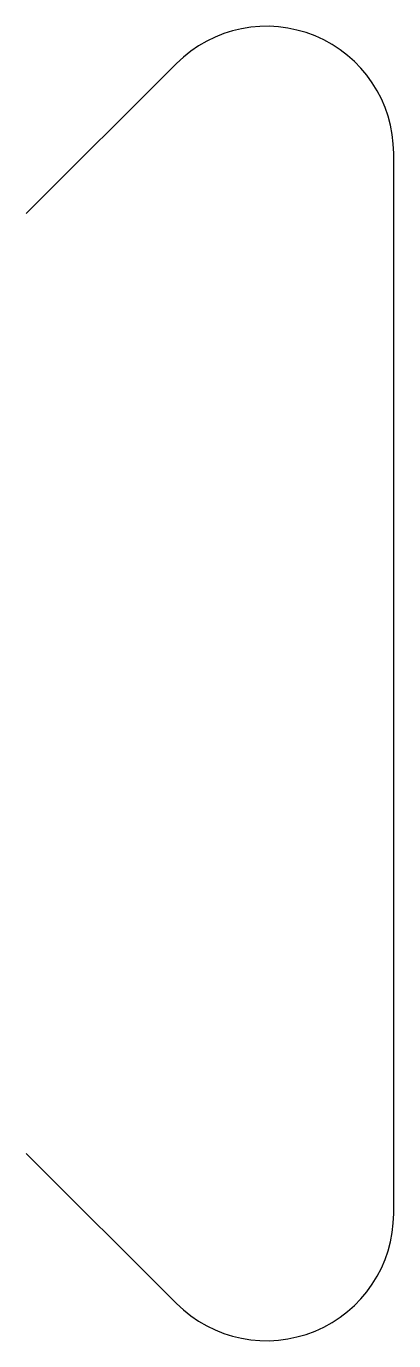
# Model space of a CAD drawing. Header units: metres. Extents: x -0.057 to 0.03, y -0.28 to 0.03.
import ezdxf

# ---------------------------------------------------------------- set-up
doc = ezdxf.new("R2010")
doc.units = ezdxf.units.M
doc.header["$LTSCALE"] = 0.65
doc.layers.get('0').update_dxf_attribs({"linetype": 'CONTINUOUS'})

msp = doc.modelspace()

# ---------------------------------------------------------------- linework, layer by layer
at = {"color": 0, "lineweight": -2}
for p, q in [((-0.02121, 0.02121), (-0.05657, -0.01414)), ((0.03, -0.25), (0.03, 0)), ((-0.02121, -0.27121), (-0.05657, -0.23586))]:
    msp.add_line(p, q, dxfattribs=at)
for centre, start, end in [((0, 0), 360, 135), ((0, -0.25), 225, 0)]:
    msp.add_arc(centre, 0.03, start, end, dxfattribs=at)

doc.saveas('drawing.dxf')
